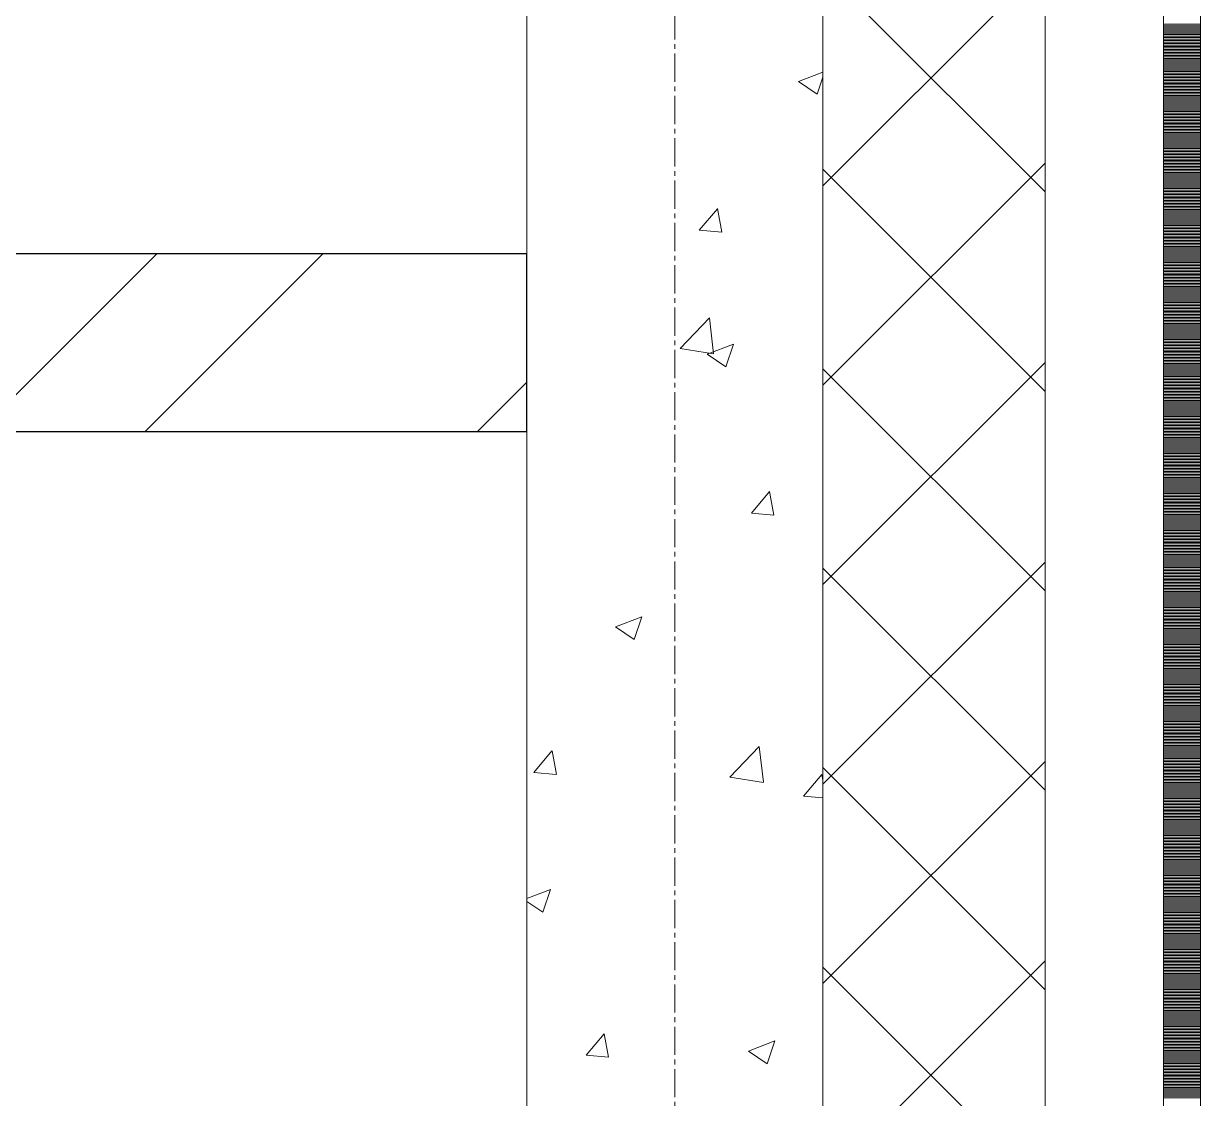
# Model space of a CAD drawing. Header units: millimetres. Extents: x -231292 to 573618, y -153144 to 564035.
# Drawn here: x 28543 to 29338, y -106796 to -106070 of the extents above; entities that cross this region are included whole.
import ezdxf

# ---------------------------------------------------------------- set-up
doc = ezdxf.new("R2010")
doc.units = ezdxf.units.MM
doc.linetypes.add('CENTER2', pattern=[28.575, 19.05, -3.175, 3.175, -3.175])
doc.layers.get('0').update_dxf_attribs({"color": 250})
for name, color, linetype, lineweight in [('АР_Стены кирпич', 250, 'Continuous', 20), ('АР_Стены ПЕНОблок', 250, 'Continuous', 20), ('АР_Тонкая', 250, 'Continuous', 5), ('АР_Утеплитель', 250, 'Continuous', 0), ('АР_Штриховка', 250, 'Continuous', 0), ('РД_Оси_100', 250, 'Continuous', 0)]:
    doc.layers.add(name, color=color, linetype=linetype, lineweight=lineweight)

# ---------------------------------------------------------------- blocks, each defined once
blk = doc.blocks.new('оси_рен')
at = {"layer": 'РД_Оси_100', "color": 251, "linetype": 'CENTER2', "true_color": 0x636466}
blk.add_line((1215752.916, 135558.25), (1215752.916, 223268.25), dxfattribs=at)

msp = doc.modelspace()

# ---------------------------------------------------------------- hatches: boundary and pattern name
at = {"layer": 'АР_Штриховка', "linetype": 'Continuous', "lineweight": 0, "true_color": 0x000000}
h = msp.add_hatch(dxfattribs=at)
h.set_pattern_fill('ANSI32', color=18, scale=25, style=0)
h.set_pattern_definition([(45, (8883.46, -162345.28), (-168.3798, 168.3798), []), (45, (8995.7, -162345.28), (-168.3798, 168.3798), [])])
h.paths.add_polyline_path([(24373.458, -106225.283), (24343.458, -106305.283), (24373.458, -106345.283), (26053.459, -106345.283), (26013.459, -106255.283), (25933.459, -106225.283)], flags=0)
h.paths.add_polyline_path([(26053.459, -106225.283), (26013.459, -106255.283), (26053.459, -106345.283), (28883.458, -106345.283), (28883.458, -106225.283)], flags=0)

# ---------------------------------------------------------------- linework, layer by layer
at = {"layer": 'АР_Стены кирпич', "color": 18, "linetype": 'Continuous', "lineweight": 25, "true_color": 0x000000}
for p, q in [((28883.458, -106225.283), (26053.459, -106225.283)), ((28883.458, -106345.283), (28883.458, -106225.283)), ((26053.459, -106345.283), (28883.458, -106345.283))]:
    msp.add_line(p, q, dxfattribs=at)
at = {"layer": 'АР_Стены ПЕНОблок', "color": 18, "linetype": 'Continuous', "lineweight": 20, "true_color": 0x000000}
for p, q in [((28883.458, -100645.283), (28883.458, -110845.283)), ((29083.458, -110845.283), (29083.458, -100645.283))]:
    msp.add_line(p, q, dxfattribs=at)
at = {"layer": 'АР_Тонкая', "color": 18, "linetype": 'Continuous', "lineweight": 5, "true_color": 0x000000}
for p, q in [((29233.458, -100645.283), (29233.458, -110845.283)), ((29313.458, -110845.283), (29313.458, -100645.283)), ((29313.458, -100645.283), (29313.458, -110845.283)), ((29338.458, -110845.283), (29338.458, -100645.283))]:
    msp.add_line(p, q, dxfattribs=at)
at = {"layer": 'АР_Утеплитель', "color": 18, "linetype": 'Continuous', "lineweight": 0, "true_color": 0x000000}
for p, q in [((29083.458, -100645.283), (29083.458, -110845.283)), ((29233.458, -110845.283), (29233.458, -100645.283))]:
    msp.add_line(p, q, dxfattribs=at)
at = {"layer": 'АР_Штриховка', "color": 18, "linetype": 'Continuous', "lineweight": 0, "true_color": 0x000000}
for p, q in [((29083.458, -106179.357), (29233.458, -106029.357)), ((29233.458, -106183.501), (29083.458, -106033.501)), ((29313.458, -106070.283), (29338.458, -106070.283)), ((29313.458, -106071.283), (29338.458, -106071.283)), ((29313.458, -106072.283), (29338.458, -106072.283)), ((29313.458, -106073.283), (29338.458, -106073.283)), ((29313.458, -106074.283), (29338.458, -106074.283)), ((29313.458, -106075.283), (29338.458, -106075.283)), ((29313.458, -106076.283), (29338.458, -106076.283)), ((29313.458, -106077.283), (29338.458, -106077.283)), ((29313.458, -106078.283), (29338.458, -106078.283)), ((29313.458, -106079.283), (29338.458, -106079.283)), ((29313.458, -106080.283), (29338.458, -106080.283)), ((29313.458, -106081.283), (29338.458, -106081.283)), ((29313.458, -106082.283), (29338.458, -106082.283)), ((29313.458, -106083.283), (29338.458, -106083.283)), ((29313.458, -106084.283), (29338.458, -106084.283)), ((29313.458, -106085.283), (29338.458, -106085.283)), ((29313.458, -106086.283), (29338.458, -106086.283)), ((29313.458, -106087.283), (29338.458, -106087.283)), ((29313.458, -106088.283), (29338.458, -106088.283)), ((29313.458, -106089.283), (29338.458, -106089.283)), ((29313.458, -106090.283), (29338.458, -106090.283)), ((29313.458, -106091.283), (29338.458, -106091.283)), ((29313.458, -106092.283), (29338.458, -106092.283)), ((29313.458, -106093.283), (29338.458, -106093.283)), ((29313.458, -106094.283), (29338.458, -106094.283)), ((29313.458, -106095.283), (29338.458, -106095.283)), ((29313.458, -106096.283), (29338.458, -106096.283)), ((29313.458, -106097.283), (29338.458, -106097.283)), ((29067.006, -106108.913), (29083.458, -106102.597)), ((29079.624, -106117.481), (29083.458, -106106.056)), ((29313.458, -106098.283), (29338.458, -106098.283)), ((29313.458, -106099.283), (29338.458, -106099.283)), ((29313.458, -106100.283), (29338.458, -106100.283)), ((29313.458, -106101.283), (29338.458, -106101.283)), ((29313.458, -106102.283), (29338.458, -106102.283)), ((29313.458, -106103.283), (29338.458, -106103.283)), ((29313.458, -106104.283), (29338.458, -106104.283)), ((29313.458, -106105.283), (29338.458, -106105.283)), ((29066.986, -106108.958), (29079.62, -106117.48)), ((29313.458, -106106.283), (29338.458, -106106.283)), ((29313.458, -106107.283), (29338.458, -106107.283)), ((29313.458, -106108.283), (29338.458, -106108.283)), ((29313.458, -106109.283), (29338.458, -106109.283)), ((29313.458, -106110.283), (29338.458, -106110.283)), ((29313.458, -106111.283), (29338.458, -106111.283)), ((29313.458, -106112.283), (29338.458, -106112.283)), ((29313.458, -106113.283), (29338.458, -106113.283)), ((29313.458, -106114.283), (29338.458, -106114.283)), ((29313.458, -106115.283), (29338.458, -106115.283)), ((29313.458, -106116.283), (29338.458, -106116.283)), ((29313.458, -106117.283), (29338.458, -106117.283)), ((29313.458, -106118.283), (29338.458, -106118.283)), ((29313.458, -106119.283), (29338.458, -106119.283)), ((29313.458, -106120.283), (29338.458, -106120.283)), ((29313.458, -106121.283), (29338.458, -106121.283)), ((29313.458, -106122.283), (29338.458, -106122.283)), ((29313.458, -106123.283), (29338.458, -106123.283)), ((29313.458, -106124.283), (29338.458, -106124.283)), ((29313.458, -106125.283), (29338.458, -106125.283)), ((29313.458, -106126.283), (29338.458, -106126.283)), ((29313.458, -106127.283), (29338.458, -106127.283)), ((29313.458, -106128.283), (29338.458, -106128.283)), ((29313.458, -106129.283), (29338.458, -106129.283)), ((29313.458, -106130.283), (29338.458, -106130.283)), ((29313.458, -106131.283), (29338.458, -106131.283)), ((29313.458, -106132.283), (29338.458, -106132.283)), ((29313.458, -106133.283), (29338.458, -106133.283)), ((29313.458, -106134.283), (29338.458, -106134.283)), ((29313.458, -106135.283), (29338.458, -106135.283)), ((29313.458, -106136.283), (29338.458, -106136.283)), ((29313.458, -106137.283), (29338.458, -106137.283)), ((29313.458, -106138.283), (29338.458, -106138.283)), ((29313.458, -106139.283), (29338.458, -106139.283)), ((29313.458, -106140.283), (29338.458, -106140.283)), ((29313.458, -106141.283), (29338.458, -106141.283)), ((29313.458, -106142.283), (29338.458, -106142.283)), ((29313.458, -106143.283), (29338.458, -106143.283)), ((29313.458, -106144.283), (29338.458, -106144.283)), ((29313.458, -106145.283), (29338.458, -106145.283)), ((29313.458, -106146.283), (29338.458, -106146.283)), ((29313.458, -106147.283), (29338.458, -106147.283)), ((29313.458, -106148.283), (29338.458, -106148.283)), ((29313.458, -106149.283), (29338.458, -106149.283)), ((29313.458, -106150.283), (29338.458, -106150.283)), ((29313.458, -106151.283), (29338.458, -106151.283)), ((29313.458, -106152.283), (29338.458, -106152.283)), ((29313.458, -106153.283), (29338.458, -106153.283)), ((29313.458, -106154.283), (29338.458, -106154.283)), ((29313.458, -106155.283), (29338.458, -106155.283)), ((29313.458, -106156.283), (29338.458, -106156.283)), ((29313.458, -106157.283), (29338.458, -106157.283)), ((29313.458, -106158.283), (29338.458, -106158.283)), ((29313.458, -106159.283), (29338.458, -106159.283)), ((29313.458, -106160.283), (29338.458, -106160.283)), ((29313.458, -106161.283), (29338.458, -106161.283)), ((29083.458, -106314.061), (29233.458, -106164.061)), ((29233.458, -106318.205), (29083.458, -106168.205)), ((29313.458, -106162.283), (29338.458, -106162.283)), ((29313.458, -106163.283), (29338.458, -106163.283)), ((29313.458, -106164.283), (29338.458, -106164.283)), ((29313.458, -106165.283), (29338.458, -106165.283)), ((29313.458, -106166.283), (29338.458, -106166.283)), ((29313.458, -106167.283), (29338.458, -106167.283)), ((29313.458, -106168.283), (29338.458, -106168.283)), ((29313.458, -106169.283), (29338.458, -106169.283)), ((29313.458, -106170.283), (29338.458, -106170.283)), ((29313.458, -106171.283), (29338.458, -106171.283)), ((29313.458, -106172.283), (29338.458, -106172.283)), ((29313.458, -106173.283), (29338.458, -106173.283)), ((29313.458, -106174.283), (29338.458, -106174.283)), ((29313.458, -106175.283), (29338.458, -106175.283)), ((29313.458, -106176.283), (29338.458, -106176.283)), ((29313.458, -106177.283), (29338.458, -106177.283)), ((29313.458, -106178.283), (29338.458, -106178.283)), ((29313.458, -106179.283), (29338.458, -106179.283)), ((29313.458, -106180.283), (29338.458, -106180.283)), ((29313.458, -106181.283), (29338.458, -106181.283)), ((29313.458, -106182.283), (29338.458, -106182.283)), ((29313.458, -106183.283), (29338.458, -106183.283)), ((29313.458, -106184.283), (29338.458, -106184.283)), ((29313.458, -106185.283), (29338.458, -106185.283)), ((29313.458, -106186.283), (29338.458, -106186.283)), ((29313.458, -106187.283), (29338.458, -106187.283)), ((29313.458, -106188.283), (29338.458, -106188.283)), ((29313.458, -106189.283), (29338.458, -106189.283)), ((29313.458, -106190.283), (29338.458, -106190.283)), ((29313.458, -106191.283), (29338.458, -106191.283)), ((29313.458, -106192.283), (29338.458, -106192.283)), ((29313.458, -106193.283), (29338.458, -106193.283)), ((28999.878, -106209.419), (29012.123, -106194.826)), ((29015.137, -106210.734), (29012.2, -106194.813)), ((29313.458, -106194.283), (29338.458, -106194.283)), ((29313.458, -106195.283), (29338.458, -106195.283)), ((29313.458, -106196.283), (29338.458, -106196.283)), ((29313.458, -106197.283), (29338.458, -106197.283)), ((29313.458, -106198.283), (29338.458, -106198.283)), ((29313.458, -106199.283), (29338.458, -106199.283)), ((29313.458, -106200.283), (29338.458, -106200.283)), ((29313.458, -106201.283), (29338.458, -106201.283)), ((28999.878, -106209.42), (29015.06, -106210.749)), ((29313.458, -106202.283), (29338.458, -106202.283)), ((29313.458, -106203.283), (29338.458, -106203.283)), ((29313.458, -106204.283), (29338.458, -106204.283)), ((29313.458, -106205.283), (29338.458, -106205.283)), ((29313.458, -106206.283), (29338.458, -106206.283)), ((29313.458, -106207.283), (29338.458, -106207.283)), ((29313.458, -106208.283), (29338.458, -106208.283)), ((29313.458, -106209.283), (29338.458, -106209.283)), ((29313.458, -106210.283), (29338.458, -106210.283)), ((29313.458, -106211.283), (29338.458, -106211.283)), ((29313.458, -106212.283), (29338.458, -106212.283)), ((29313.458, -106213.283), (29338.458, -106213.283)), ((29313.458, -106214.283), (29338.458, -106214.283)), ((29313.458, -106215.283), (29338.458, -106215.283)), ((29313.458, -106216.283), (29338.458, -106216.283)), ((29313.458, -106217.283), (29338.458, -106217.283)), ((29313.458, -106218.283), (29338.458, -106218.283)), ((29313.458, -106219.283), (29338.458, -106219.283)), ((29313.458, -106220.283), (29338.458, -106220.283)), ((29313.458, -106221.283), (29338.458, -106221.283)), ((29313.458, -106222.283), (29338.458, -106222.283)), ((29313.458, -106223.283), (29338.458, -106223.283)), ((29313.458, -106224.283), (29338.458, -106224.283)), ((29313.458, -106225.283), (29338.458, -106225.283)), ((29313.458, -106226.283), (29338.458, -106226.283)), ((29313.458, -106227.283), (29338.458, -106227.283)), ((29313.458, -106228.283), (29338.458, -106228.283)), ((29313.458, -106229.283), (29338.458, -106229.283)), ((29313.458, -106230.283), (29338.458, -106230.283)), ((29313.458, -106231.283), (29338.458, -106231.283)), ((29313.458, -106232.283), (29338.458, -106232.283)), ((29313.458, -106233.283), (29338.458, -106233.283)), ((29313.458, -106234.283), (29338.458, -106234.283)), ((29313.458, -106235.283), (29338.458, -106235.283)), ((29313.458, -106236.283), (29338.458, -106236.283)), ((29313.458, -106237.283), (29338.458, -106237.283)), ((29313.458, -106238.283), (29338.458, -106238.283)), ((29313.458, -106239.283), (29338.458, -106239.283)), ((29313.458, -106240.283), (29338.458, -106240.283)), ((29313.458, -106241.283), (29338.458, -106241.283)), ((29313.458, -106242.283), (29338.458, -106242.283)), ((29313.458, -106243.283), (29338.458, -106243.283)), ((29313.458, -106244.283), (29338.458, -106244.283)), ((29313.458, -106245.283), (29338.458, -106245.283)), ((29313.458, -106246.283), (29338.458, -106246.283)), ((29313.458, -106247.283), (29338.458, -106247.283)), ((29313.458, -106248.283), (29338.458, -106248.283)), ((29313.458, -106249.283), (29338.458, -106249.283)), ((29313.458, -106250.283), (29338.458, -106250.283)), ((29313.458, -106251.283), (29338.458, -106251.283)), ((29313.458, -106252.283), (29338.458, -106252.283)), ((29313.458, -106253.283), (29338.458, -106253.283)), ((29313.458, -106254.283), (29338.458, -106254.283)), ((29313.458, -106255.283), (29338.458, -106255.283)), ((29313.458, -106256.283), (29338.458, -106256.283)), ((29313.458, -106257.283), (29338.458, -106257.283)), ((29313.458, -106258.283), (29338.458, -106258.283)), ((29313.458, -106259.283), (29338.458, -106259.283)), ((29313.458, -106260.283), (29338.458, -106260.283)), ((29313.458, -106261.283), (29338.458, -106261.283)), ((29313.458, -106262.283), (29338.458, -106262.283)), ((29313.458, -106263.283), (29338.458, -106263.283)), ((29313.458, -106264.283), (29338.458, -106264.283)), ((28986.981, -106289.278), (29006.765, -106268.659)), ((29009.593, -106292.778), (29006.787, -106268.656)), ((29313.458, -106265.283), (29338.458, -106265.283)), ((29313.458, -106266.283), (29338.458, -106266.283)), ((29313.458, -106267.283), (29338.458, -106267.283)), ((29313.458, -106268.283), (29338.458, -106268.283)), ((29313.458, -106269.283), (29338.458, -106269.283)), ((29313.458, -106270.283), (29338.458, -106270.283)), ((29313.458, -106271.283), (29338.458, -106271.283)), ((29313.458, -106272.283), (29338.458, -106272.283)), ((29313.458, -106273.283), (29338.458, -106273.283)), ((29313.458, -106274.283), (29338.458, -106274.283)), ((29313.458, -106275.283), (29338.458, -106275.283)), ((29313.458, -106276.283), (29338.458, -106276.283)), ((29313.458, -106277.283), (29338.458, -106277.283)), ((29313.458, -106278.283), (29338.458, -106278.283)), ((29313.458, -106279.283), (29338.458, -106279.283)), ((29313.458, -106280.283), (29338.458, -106280.283)), ((29005.204, -106293.101), (29022.988, -106286.274)), ((29017.822, -106301.669), (29022.973, -106286.32)), ((29313.458, -106281.283), (29338.458, -106281.283)), ((29313.458, -106282.283), (29338.458, -106282.283)), ((29313.458, -106283.283), (29338.458, -106283.283)), ((29313.458, -106284.283), (29338.458, -106284.283)), ((29313.458, -106285.283), (29338.458, -106285.283)), ((29313.458, -106286.283), (29338.458, -106286.283)), ((29313.458, -106287.283), (29338.458, -106287.283)), ((29313.458, -106288.283), (29338.458, -106288.283)), ((28986.997, -106289.311), (29009.587, -106292.815)), ((29005.183, -106293.146), (29017.818, -106301.668)), ((29313.458, -106289.283), (29338.458, -106289.283)), ((29313.458, -106290.283), (29338.458, -106290.283)), ((29313.458, -106291.283), (29338.458, -106291.283)), ((29313.458, -106292.283), (29338.458, -106292.283)), ((29313.458, -106293.283), (29338.458, -106293.283)), ((29313.458, -106294.283), (29338.458, -106294.283)), ((29313.458, -106295.283), (29338.458, -106295.283)), ((29313.458, -106296.283), (29338.458, -106296.283)), ((29083.458, -106448.765), (29233.458, -106298.765)), ((29233.458, -106452.908), (29083.458, -106302.908)), ((29313.458, -106297.283), (29338.458, -106297.283)), ((29313.458, -106298.283), (29338.458, -106298.283)), ((29313.458, -106299.283), (29338.458, -106299.283)), ((29313.458, -106300.283), (29338.458, -106300.283)), ((29313.458, -106301.283), (29338.458, -106301.283)), ((29313.458, -106302.283), (29338.458, -106302.283)), ((29313.458, -106303.283), (29338.458, -106303.283)), ((29313.458, -106304.283), (29338.458, -106304.283)), ((29313.458, -106305.283), (29338.458, -106305.283)), ((29313.458, -106306.283), (29338.458, -106306.283)), ((29313.458, -106307.283), (29338.458, -106307.283)), ((29313.458, -106308.283), (29338.458, -106308.283)), ((29313.458, -106309.283), (29338.458, -106309.283)), ((29313.458, -106310.283), (29338.458, -106310.283)), ((29313.458, -106311.283), (29338.458, -106311.283)), ((29313.458, -106312.283), (29338.458, -106312.283)), ((29313.458, -106313.283), (29338.458, -106313.283)), ((29313.458, -106314.283), (29338.458, -106314.283)), ((29313.458, -106315.283), (29338.458, -106315.283)), ((29313.458, -106316.283), (29338.458, -106316.283)), ((29313.458, -106317.283), (29338.458, -106317.283)), ((29313.458, -106318.283), (29338.458, -106318.283)), ((29313.458, -106319.283), (29338.458, -106319.283)), ((29313.458, -106320.283), (29338.458, -106320.283)), ((29313.458, -106321.283), (29338.458, -106321.283)), ((29313.458, -106322.283), (29338.458, -106322.283)), ((29313.458, -106323.283), (29338.458, -106323.283)), ((29313.458, -106324.283), (29338.458, -106324.283)), ((29313.458, -106325.283), (29338.458, -106325.283)), ((29313.458, -106326.283), (29338.458, -106326.283)), ((29313.458, -106327.283), (29338.458, -106327.283)), ((29313.458, -106328.283), (29338.458, -106328.283)), ((29313.458, -106329.283), (29338.458, -106329.283)), ((29313.458, -106330.283), (29338.458, -106330.283)), ((29313.458, -106331.283), (29338.458, -106331.283)), ((29313.458, -106332.283), (29338.458, -106332.283)), ((29313.458, -106333.283), (29338.458, -106333.283)), ((29313.458, -106334.283), (29338.458, -106334.283)), ((29313.458, -106335.283), (29338.458, -106335.283)), ((29313.458, -106336.283), (29338.458, -106336.283)), ((29313.458, -106337.283), (29338.458, -106337.283)), ((29313.458, -106338.283), (29338.458, -106338.283)), ((29313.458, -106339.283), (29338.458, -106339.283)), ((29313.458, -106340.283), (29338.458, -106340.283)), ((29313.458, -106341.283), (29338.458, -106341.283)), ((29313.458, -106342.283), (29338.458, -106342.283)), ((29313.458, -106343.283), (29338.458, -106343.283)), ((29313.458, -106344.283), (29338.458, -106344.283)), ((29313.458, -106345.283), (29338.458, -106345.283)), ((29313.458, -106346.283), (29338.458, -106346.283)), ((29313.458, -106347.283), (29338.458, -106347.283)), ((29313.458, -106348.283), (29338.458, -106348.283)), ((29313.458, -106349.283), (29338.458, -106349.283)), ((29313.458, -106350.283), (29338.458, -106350.283)), ((29313.458, -106351.283), (29338.458, -106351.283)), ((29313.458, -106352.283), (29338.458, -106352.283)), ((29313.458, -106353.283), (29338.458, -106353.283)), ((29313.458, -106354.283), (29338.458, -106354.283)), ((29313.458, -106355.283), (29338.458, -106355.283)), ((29313.458, -106356.283), (29338.458, -106356.283)), ((29313.458, -106357.283), (29338.458, -106357.283)), ((29313.458, -106358.283), (29338.458, -106358.283)), ((29313.458, -106359.283), (29338.458, -106359.283)), ((29313.458, -106360.283), (29338.458, -106360.283)), ((29313.458, -106361.283), (29338.458, -106361.283)), ((29313.458, -106362.283), (29338.458, -106362.283)), ((29313.458, -106363.283), (29338.458, -106363.283)), ((29313.458, -106364.283), (29338.458, -106364.283)), ((29313.458, -106365.283), (29338.458, -106365.283)), ((29313.458, -106366.283), (29338.458, -106366.283)), ((29313.458, -106367.283), (29338.458, -106367.283)), ((29313.458, -106368.283), (29338.458, -106368.283)), ((29313.458, -106369.283), (29338.458, -106369.283)), ((29313.458, -106370.283), (29338.458, -106370.283)), ((29313.458, -106371.283), (29338.458, -106371.283)), ((29313.458, -106372.283), (29338.458, -106372.283)), ((29313.458, -106373.283), (29338.458, -106373.283)), ((29313.458, -106374.283), (29338.458, -106374.283)), ((29313.458, -106375.283), (29338.458, -106375.283)), ((29313.458, -106376.283), (29338.458, -106376.283)), ((29313.458, -106377.283), (29338.458, -106377.283)), ((29313.458, -106378.283), (29338.458, -106378.283)), ((29313.458, -106379.283), (29338.458, -106379.283)), ((29313.458, -106380.283), (29338.458, -106380.283)), ((29313.458, -106381.283), (29338.458, -106381.283)), ((29313.458, -106382.283), (29338.458, -106382.283)), ((29313.458, -106383.283), (29338.458, -106383.283)), ((29313.458, -106384.283), (29338.458, -106384.283)), ((29035.121, -106400.476), (29047.366, -106385.883)), ((29050.379, -106401.791), (29047.443, -106385.87)), ((29313.458, -106385.283), (29338.458, -106385.283)), ((29313.458, -106386.283), (29338.458, -106386.283)), ((29313.458, -106387.283), (29338.458, -106387.283)), ((29313.458, -106388.283), (29338.458, -106388.283)), ((29313.458, -106389.283), (29338.458, -106389.283)), ((29313.458, -106390.283), (29338.458, -106390.283)), ((29313.458, -106391.283), (29338.458, -106391.283)), ((29313.458, -106392.283), (29338.458, -106392.283)), ((29313.458, -106393.283), (29338.458, -106393.283)), ((29313.458, -106394.283), (29338.458, -106394.283)), ((29313.458, -106395.283), (29338.458, -106395.283)), ((29313.458, -106396.283), (29338.458, -106396.283)), ((29313.458, -106397.283), (29338.458, -106397.283)), ((29313.458, -106398.283), (29338.458, -106398.283)), ((29313.458, -106399.283), (29338.458, -106399.283)), ((29035.121, -106400.477), (29050.303, -106401.805)), ((29313.458, -106400.283), (29338.458, -106400.283)), ((29313.458, -106401.283), (29338.458, -106401.283)), ((29313.458, -106402.283), (29338.458, -106402.283)), ((29313.458, -106403.283), (29338.458, -106403.283)), ((29313.458, -106404.283), (29338.458, -106404.283)), ((29313.458, -106405.283), (29338.458, -106405.283)), ((29313.458, -106406.283), (29338.458, -106406.283)), ((29313.458, -106407.283), (29338.458, -106407.283)), ((29313.458, -106408.283), (29338.458, -106408.283)), ((29313.458, -106409.283), (29338.458, -106409.283)), ((29313.458, -106410.283), (29338.458, -106410.283)), ((29313.458, -106411.283), (29338.458, -106411.283)), ((29313.458, -106412.283), (29338.458, -106412.283)), ((29313.458, -106413.283), (29338.458, -106413.283)), ((29313.458, -106414.283), (29338.458, -106414.283)), ((29313.458, -106415.283), (29338.458, -106415.283)), ((29313.458, -106416.283), (29338.458, -106416.283)), ((29313.458, -106417.283), (29338.458, -106417.283)), ((29313.458, -106418.283), (29338.458, -106418.283)), ((29313.458, -106419.283), (29338.458, -106419.283)), ((29313.458, -106420.283), (29338.458, -106420.283)), ((29313.458, -106421.283), (29338.458, -106421.283)), ((29313.458, -106422.283), (29338.458, -106422.283)), ((29313.458, -106423.283), (29338.458, -106423.283)), ((29313.458, -106424.283), (29338.458, -106424.283)), ((29313.458, -106425.283), (29338.458, -106425.283)), ((29313.458, -106426.283), (29338.458, -106426.283)), ((29313.458, -106427.283), (29338.458, -106427.283)), ((29313.458, -106428.283), (29338.458, -106428.283)), ((29313.458, -106429.283), (29338.458, -106429.283)), ((29313.458, -106430.283), (29338.458, -106430.283)), ((29313.458, -106431.283), (29338.458, -106431.283)), ((29083.458, -106583.469), (29233.458, -106433.469)), ((29233.458, -106587.612), (29083.458, -106437.612)), ((29313.458, -106432.283), (29338.458, -106432.283)), ((29313.458, -106433.283), (29338.458, -106433.283)), ((29313.458, -106434.283), (29338.458, -106434.283)), ((29313.458, -106435.283), (29338.458, -106435.283)), ((29313.458, -106436.283), (29338.458, -106436.283)), ((29313.458, -106437.283), (29338.458, -106437.283)), ((29313.458, -106438.283), (29338.458, -106438.283)), ((29313.458, -106439.283), (29338.458, -106439.283)), ((29313.458, -106440.283), (29338.458, -106440.283)), ((29313.458, -106441.283), (29338.458, -106441.283)), ((29313.458, -106442.283), (29338.458, -106442.283)), ((29313.458, -106443.283), (29338.458, -106443.283)), ((29313.458, -106444.283), (29338.458, -106444.283)), ((29313.458, -106445.283), (29338.458, -106445.283)), ((29313.458, -106446.283), (29338.458, -106446.283)), ((29313.458, -106447.283), (29338.458, -106447.283)), ((29313.458, -106448.283), (29338.458, -106448.283)), ((29313.458, -106449.283), (29338.458, -106449.283)), ((29313.458, -106450.283), (29338.458, -106450.283)), ((29313.458, -106451.283), (29338.458, -106451.283)), ((29313.458, -106452.283), (29338.458, -106452.283)), ((29313.458, -106453.283), (29338.458, -106453.283)), ((29313.458, -106454.283), (29338.458, -106454.283)), ((29313.458, -106455.283), (29338.458, -106455.283)), ((29313.458, -106456.283), (29338.458, -106456.283)), ((29313.458, -106457.283), (29338.458, -106457.283)), ((29313.458, -106458.283), (29338.458, -106458.283)), ((29313.458, -106459.283), (29338.458, -106459.283)), ((29313.458, -106460.283), (29338.458, -106460.283)), ((29313.458, -106461.283), (29338.458, -106461.283)), ((29313.458, -106462.283), (29338.458, -106462.283)), ((29313.458, -106463.283), (29338.458, -106463.283)), ((28943.402, -106477.289), (28961.186, -106470.462)), ((28956.02, -106485.857), (28961.171, -106470.508)), ((29313.458, -106464.283), (29338.458, -106464.283)), ((29313.458, -106465.283), (29338.458, -106465.283)), ((29313.458, -106466.283), (29338.458, -106466.283)), ((29313.458, -106467.283), (29338.458, -106467.283)), ((29313.458, -106468.283), (29338.458, -106468.283)), ((29313.458, -106469.283), (29338.458, -106469.283)), ((29313.458, -106470.283), (29338.458, -106470.283)), ((29313.458, -106471.283), (29338.458, -106471.283)), ((28943.381, -106477.334), (28956.016, -106485.856)), ((29313.458, -106472.283), (29338.458, -106472.283)), ((29313.458, -106473.283), (29338.458, -106473.283)), ((29313.458, -106474.283), (29338.458, -106474.283)), ((29313.458, -106475.283), (29338.458, -106475.283)), ((29313.458, -106476.283), (29338.458, -106476.283)), ((29313.458, -106477.283), (29338.458, -106477.283)), ((29313.458, -106478.283), (29338.458, -106478.283)), ((29313.458, -106479.283), (29338.458, -106479.283)), ((29313.458, -106480.283), (29338.458, -106480.283)), ((29313.458, -106481.283), (29338.458, -106481.283)), ((29313.458, -106482.283), (29338.458, -106482.283)), ((29313.458, -106483.283), (29338.458, -106483.283)), ((29313.458, -106484.283), (29338.458, -106484.283)), ((29313.458, -106485.283), (29338.458, -106485.283)), ((29313.458, -106486.283), (29338.458, -106486.283)), ((29313.458, -106487.283), (29338.458, -106487.283)), ((29313.458, -106488.283), (29338.458, -106488.283)), ((29313.458, -106489.283), (29338.458, -106489.283)), ((29313.458, -106490.283), (29338.458, -106490.283)), ((29313.458, -106491.283), (29338.458, -106491.283)), ((29313.458, -106492.283), (29338.458, -106492.283)), ((29313.458, -106493.283), (29338.458, -106493.283)), ((29313.458, -106494.283), (29338.458, -106494.283)), ((29313.458, -106495.283), (29338.458, -106495.283)), ((29313.458, -106496.283), (29338.458, -106496.283)), ((29313.458, -106497.283), (29338.458, -106497.283)), ((29313.458, -106498.283), (29338.458, -106498.283)), ((29313.458, -106499.283), (29338.458, -106499.283)), ((29313.458, -106500.283), (29338.458, -106500.283)), ((29313.458, -106501.283), (29338.458, -106501.283)), ((29313.458, -106502.283), (29338.458, -106502.283)), ((29313.458, -106503.283), (29338.458, -106503.283)), ((29313.458, -106504.283), (29338.458, -106504.283)), ((29313.458, -106505.283), (29338.458, -106505.283)), ((29313.458, -106506.283), (29338.458, -106506.283)), ((29313.458, -106507.283), (29338.458, -106507.283)), ((29313.458, -106508.283), (29338.458, -106508.283)), ((29313.458, -106509.283), (29338.458, -106509.283)), ((29313.458, -106510.283), (29338.458, -106510.283)), ((29313.458, -106511.283), (29338.458, -106511.283)), ((29313.458, -106512.283), (29338.458, -106512.283)), ((29313.458, -106513.283), (29338.458, -106513.283)), ((29313.458, -106514.283), (29338.458, -106514.283)), ((29313.458, -106515.283), (29338.458, -106515.283)), ((29313.458, -106516.283), (29338.458, -106516.283)), ((29313.458, -106517.283), (29338.458, -106517.283)), ((29313.458, -106518.283), (29338.458, -106518.283)), ((29313.458, -106519.283), (29338.458, -106519.283)), ((29313.458, -106520.283), (29338.458, -106520.283)), ((29313.458, -106521.283), (29338.458, -106521.283)), ((29313.458, -106522.283), (29338.458, -106522.283)), ((29313.458, -106523.283), (29338.458, -106523.283)), ((29313.458, -106524.283), (29338.458, -106524.283)), ((29313.458, -106525.283), (29338.458, -106525.283)), ((29313.458, -106526.283), (29338.458, -106526.283)), ((29313.458, -106527.283), (29338.458, -106527.283)), ((29313.458, -106528.283), (29338.458, -106528.283)), ((29313.458, -106529.283), (29338.458, -106529.283)), ((29313.458, -106530.283), (29338.458, -106530.283)), ((29313.458, -106531.283), (29338.458, -106531.283)), ((29313.458, -106532.283), (29338.458, -106532.283)), ((29313.458, -106533.283), (29338.458, -106533.283)), ((29313.458, -106534.283), (29338.458, -106534.283)), ((29313.458, -106535.283), (29338.458, -106535.283)), ((29313.458, -106536.283), (29338.458, -106536.283)), ((29313.458, -106537.283), (29338.458, -106537.283)), ((29313.458, -106538.283), (29338.458, -106538.283)), ((29313.458, -106539.283), (29338.458, -106539.283)), ((29313.458, -106540.283), (29338.458, -106540.283)), ((29313.458, -106541.283), (29338.458, -106541.283)), ((29313.458, -106542.283), (29338.458, -106542.283)), ((29313.458, -106543.283), (29338.458, -106543.283)), ((29313.458, -106544.283), (29338.458, -106544.283)), ((29313.458, -106545.283), (29338.458, -106545.283)), ((29313.458, -106546.283), (29338.458, -106546.283)), ((29313.458, -106547.283), (29338.458, -106547.283)), ((29313.458, -106548.283), (29338.458, -106548.283)), ((29313.458, -106549.283), (29338.458, -106549.283)), ((29313.458, -106550.283), (29338.458, -106550.283)), ((29313.458, -106551.283), (29338.458, -106551.283)), ((29020.656, -106578.746), (29040.44, -106558.127)), ((29043.268, -106582.247), (29040.461, -106558.125)), ((29313.458, -106552.283), (29338.458, -106552.283)), ((29313.458, -106553.283), (29338.458, -106553.283)), ((29313.458, -106554.283), (29338.458, -106554.283)), ((29313.458, -106555.283), (29338.458, -106555.283)), ((29313.458, -106556.283), (29338.458, -106556.283)), ((29313.458, -106557.283), (29338.458, -106557.283)), ((29313.458, -106558.283), (29338.458, -106558.283)), ((28888.18, -106575.594), (28900.425, -106561.001)), ((28903.438, -106576.909), (28900.501, -106560.988)), ((29313.458, -106559.283), (29338.458, -106559.283)), ((29313.458, -106560.283), (29338.458, -106560.283)), ((29313.458, -106561.283), (29338.458, -106561.283)), ((29313.458, -106562.283), (29338.458, -106562.283)), ((29313.458, -106563.283), (29338.458, -106563.283)), ((29313.458, -106564.283), (29338.458, -106564.283)), ((29313.458, -106565.283), (29338.458, -106565.283)), ((29313.458, -106566.283), (29338.458, -106566.283)), ((29083.458, -106718.172), (29233.458, -106568.172)), ((29233.458, -106722.316), (29083.458, -106572.316)), ((29313.458, -106567.283), (29338.458, -106567.283)), ((29313.458, -106568.283), (29338.458, -106568.283)), ((29313.458, -106569.283), (29338.458, -106569.283)), ((29313.458, -106570.283), (29338.458, -106570.283)), ((29313.458, -106571.283), (29338.458, -106571.283)), ((29313.458, -106572.283), (29338.458, -106572.283)), ((29313.458, -106573.283), (29338.458, -106573.283)), ((29313.458, -106574.283), (29338.458, -106574.283)), ((28888.18, -106575.595), (28903.362, -106576.923)), ((29020.672, -106578.78), (29043.262, -106582.283)), ((29070.365, -106591.533), (29082.61, -106576.94)), ((29083.458, -106581.115), (29082.685, -106576.927)), ((29313.458, -106575.283), (29338.458, -106575.283)), ((29313.458, -106576.283), (29338.458, -106576.283)), ((29313.458, -106577.283), (29338.458, -106577.283)), ((29313.458, -106578.283), (29338.458, -106578.283)), ((29313.458, -106579.283), (29338.458, -106579.283)), ((29313.458, -106580.283), (29338.458, -106580.283)), ((29313.458, -106581.283), (29338.458, -106581.283)), ((29313.458, -106582.283), (29338.458, -106582.283)), ((29313.458, -106583.283), (29338.458, -106583.283)), ((29313.458, -106584.283), (29338.458, -106584.283)), ((29313.458, -106585.283), (29338.458, -106585.283)), ((29313.458, -106586.283), (29338.458, -106586.283)), ((29313.458, -106587.283), (29338.458, -106587.283)), ((29313.458, -106588.283), (29338.458, -106588.283)), ((29313.458, -106589.283), (29338.458, -106589.283)), ((29313.458, -106590.283), (29338.458, -106590.283)), ((29070.365, -106591.534), (29083.458, -106592.68)), ((29313.458, -106591.283), (29338.458, -106591.283)), ((29313.458, -106592.283), (29338.458, -106592.283)), ((29313.458, -106593.283), (29338.458, -106593.283)), ((29313.458, -106594.283), (29338.458, -106594.283)), ((29313.458, -106595.283), (29338.458, -106595.283)), ((29313.458, -106596.283), (29338.458, -106596.283)), ((29313.458, -106597.283), (29338.458, -106597.283)), ((29313.458, -106598.283), (29338.458, -106598.283)), ((29313.458, -106599.283), (29338.458, -106599.283)), ((29313.458, -106600.283), (29338.458, -106600.283)), ((29313.458, -106601.283), (29338.458, -106601.283)), ((29313.458, -106602.283), (29338.458, -106602.283)), ((29313.458, -106603.283), (29338.458, -106603.283)), ((29313.458, -106604.283), (29338.458, -106604.283)), ((29313.458, -106605.283), (29338.458, -106605.283)), ((29313.458, -106606.283), (29338.458, -106606.283)), ((29313.458, -106607.283), (29338.458, -106607.283)), ((29313.458, -106608.283), (29338.458, -106608.283)), ((29313.458, -106609.283), (29338.458, -106609.283)), ((29313.458, -106610.283), (29338.458, -106610.283)), ((29313.458, -106611.283), (29338.458, -106611.283)), ((29313.458, -106612.283), (29338.458, -106612.283)), ((29313.458, -106613.283), (29338.458, -106613.283)), ((29313.458, -106614.283), (29338.458, -106614.283)), ((29313.458, -106615.283), (29338.458, -106615.283)), ((29313.458, -106616.283), (29338.458, -106616.283)), ((29313.458, -106617.283), (29338.458, -106617.283)), ((29313.458, -106618.283), (29338.458, -106618.283)), ((29313.458, -106619.283), (29338.458, -106619.283)), ((29313.458, -106620.283), (29338.458, -106620.283)), ((29313.458, -106621.283), (29338.458, -106621.283)), ((29313.458, -106622.283), (29338.458, -106622.283)), ((29313.458, -106623.283), (29338.458, -106623.283)), ((29313.458, -106624.283), (29338.458, -106624.283)), ((29313.458, -106625.283), (29338.458, -106625.283)), ((29313.458, -106626.283), (29338.458, -106626.283)), ((29313.458, -106627.283), (29338.458, -106627.283)), ((29313.458, -106628.283), (29338.458, -106628.283)), ((29313.458, -106629.283), (29338.458, -106629.283)), ((29313.458, -106630.283), (29338.458, -106630.283)), ((29313.458, -106631.283), (29338.458, -106631.283)), ((29313.458, -106632.283), (29338.458, -106632.283)), ((29313.458, -106633.283), (29338.458, -106633.283)), ((29313.458, -106634.283), (29338.458, -106634.283)), ((29313.458, -106635.283), (29338.458, -106635.283)), ((29313.458, -106636.283), (29338.458, -106636.283)), ((29313.458, -106637.283), (29338.458, -106637.283)), ((29313.458, -106638.283), (29338.458, -106638.283)), ((29313.458, -106639.283), (29338.458, -106639.283)), ((29313.458, -106640.283), (29338.458, -106640.283)), ((29313.458, -106641.283), (29338.458, -106641.283)), ((29313.458, -106642.283), (29338.458, -106642.283)), ((29313.458, -106643.283), (29338.458, -106643.283)), ((29313.458, -106644.283), (29338.458, -106644.283)), ((29313.458, -106645.283), (29338.458, -106645.283)), ((29313.458, -106646.283), (29338.458, -106646.283)), ((28883.458, -106660.764), (28899.384, -106654.65)), ((29313.458, -106647.283), (29338.458, -106647.283)), ((29313.458, -106648.283), (29338.458, -106648.283)), ((29313.458, -106649.283), (29338.458, -106649.283)), ((29313.458, -106650.283), (29338.458, -106650.283)), ((29313.458, -106651.283), (29338.458, -106651.283)), ((29313.458, -106652.283), (29338.458, -106652.283)), ((29313.458, -106653.283), (29338.458, -106653.283)), ((29313.458, -106654.283), (29338.458, -106654.283)), ((28894.218, -106670.045), (28899.368, -106654.696)), ((29313.458, -106655.283), (29338.458, -106655.283)), ((29313.458, -106656.283), (29338.458, -106656.283)), ((29313.458, -106657.283), (29338.458, -106657.283)), ((29313.458, -106658.283), (29338.458, -106658.283)), ((29313.458, -106659.283), (29338.458, -106659.283)), ((29313.458, -106660.283), (29338.458, -106660.283)), ((29313.458, -106661.283), (29338.458, -106661.283)), ((29313.458, -106662.283), (29338.458, -106662.283)), ((28883.458, -106662.789), (28894.214, -106670.044)), ((29313.458, -106663.283), (29338.458, -106663.283)), ((29313.458, -106664.283), (29338.458, -106664.283)), ((29313.458, -106665.283), (29338.458, -106665.283)), ((29313.458, -106666.283), (29338.458, -106666.283)), ((29313.458, -106667.283), (29338.458, -106667.283)), ((29313.458, -106668.283), (29338.458, -106668.283)), ((29313.458, -106669.283), (29338.458, -106669.283)), ((29313.458, -106670.283), (29338.458, -106670.283)), ((29313.458, -106671.283), (29338.458, -106671.283)), ((29313.458, -106672.283), (29338.458, -106672.283)), ((29313.458, -106673.283), (29338.458, -106673.283)), ((29313.458, -106674.283), (29338.458, -106674.283)), ((29313.458, -106675.283), (29338.458, -106675.283)), ((29313.458, -106676.283), (29338.458, -106676.283)), ((29313.458, -106677.283), (29338.458, -106677.283)), ((29313.458, -106678.283), (29338.458, -106678.283)), ((29313.458, -106679.283), (29338.458, -106679.283)), ((29313.458, -106680.283), (29338.458, -106680.283)), ((29313.458, -106681.283), (29338.458, -106681.283)), ((29313.458, -106682.283), (29338.458, -106682.283)), ((29313.458, -106683.283), (29338.458, -106683.283)), ((29313.458, -106684.283), (29338.458, -106684.283)), ((29313.458, -106685.283), (29338.458, -106685.283)), ((29313.458, -106686.283), (29338.458, -106686.283)), ((29313.458, -106687.283), (29338.458, -106687.283)), ((29313.458, -106688.283), (29338.458, -106688.283)), ((29313.458, -106689.283), (29338.458, -106689.283)), ((29313.458, -106690.283), (29338.458, -106690.283)), ((29313.458, -106691.283), (29338.458, -106691.283)), ((29313.458, -106692.283), (29338.458, -106692.283)), ((29313.458, -106693.283), (29338.458, -106693.283)), ((29313.458, -106694.283), (29338.458, -106694.283)), ((29313.458, -106695.283), (29338.458, -106695.283)), ((29313.458, -106696.283), (29338.458, -106696.283)), ((29313.458, -106697.283), (29338.458, -106697.283)), ((29313.458, -106698.283), (29338.458, -106698.283)), ((29313.458, -106699.283), (29338.458, -106699.283)), ((29313.458, -106700.283), (29338.458, -106700.283)), ((29313.458, -106701.283), (29338.458, -106701.283)), ((29313.458, -106702.283), (29338.458, -106702.283)), ((29083.458, -106852.876), (29233.458, -106702.876)), ((29233.458, -106857.02), (29083.458, -106707.02)), ((29313.458, -106703.283), (29338.458, -106703.283)), ((29313.458, -106704.283), (29338.458, -106704.283)), ((29313.458, -106705.283), (29338.458, -106705.283)), ((29313.458, -106706.283), (29338.458, -106706.283)), ((29313.458, -106707.283), (29338.458, -106707.283)), ((29313.458, -106708.283), (29338.458, -106708.283)), ((29313.458, -106709.283), (29338.458, -106709.283)), ((29313.458, -106710.283), (29338.458, -106710.283)), ((29313.458, -106711.283), (29338.458, -106711.283)), ((29313.458, -106712.283), (29338.458, -106712.283)), ((29313.458, -106713.283), (29338.458, -106713.283)), ((29313.458, -106714.283), (29338.458, -106714.283)), ((29313.458, -106715.283), (29338.458, -106715.283)), ((29313.458, -106716.283), (29338.458, -106716.283)), ((29313.458, -106717.283), (29338.458, -106717.283)), ((29313.458, -106718.283), (29338.458, -106718.283)), ((29313.458, -106719.283), (29338.458, -106719.283)), ((29313.458, -106720.283), (29338.458, -106720.283)), ((29313.458, -106721.283), (29338.458, -106721.283)), ((29313.458, -106722.283), (29338.458, -106722.283)), ((29313.458, -106723.283), (29338.458, -106723.283)), ((29313.458, -106724.283), (29338.458, -106724.283)), ((29313.458, -106725.283), (29338.458, -106725.283)), ((29313.458, -106726.283), (29338.458, -106726.283)), ((29313.458, -106727.283), (29338.458, -106727.283)), ((29313.458, -106728.283), (29338.458, -106728.283)), ((29313.458, -106729.283), (29338.458, -106729.283)), ((29313.458, -106730.283), (29338.458, -106730.283)), ((29313.458, -106731.283), (29338.458, -106731.283)), ((29313.458, -106732.283), (29338.458, -106732.283)), ((29313.458, -106733.283), (29338.458, -106733.283)), ((29313.458, -106734.283), (29338.458, -106734.283)), ((29313.458, -106735.283), (29338.458, -106735.283)), ((29313.458, -106736.283), (29338.458, -106736.283)), ((29313.458, -106737.283), (29338.458, -106737.283)), ((29313.458, -106738.283), (29338.458, -106738.283)), ((29313.458, -106739.283), (29338.458, -106739.283)), ((29313.458, -106740.283), (29338.458, -106740.283)), ((29313.458, -106741.283), (29338.458, -106741.283)), ((29313.458, -106742.283), (29338.458, -106742.283)), ((29313.458, -106743.283), (29338.458, -106743.283)), ((29313.458, -106744.283), (29338.458, -106744.283)), ((29313.458, -106745.283), (29338.458, -106745.283)), ((29313.458, -106746.283), (29338.458, -106746.283)), ((29313.458, -106747.283), (29338.458, -106747.283)), ((29313.458, -106748.283), (29338.458, -106748.283)), ((29313.458, -106749.283), (29338.458, -106749.283)), ((28923.424, -106766.65), (28935.669, -106752.057)), ((28938.681, -106767.966), (28935.744, -106752.045)), ((29033.214, -106763.742), (29050.999, -106756.915)), ((29045.833, -106772.31), (29050.983, -106756.961)), ((29313.458, -106750.283), (29338.458, -106750.283)), ((29313.458, -106751.283), (29338.458, -106751.283)), ((29313.458, -106752.283), (29338.458, -106752.283)), ((29313.458, -106753.283), (29338.458, -106753.283)), ((29313.458, -106754.283), (29338.458, -106754.283)), ((29313.458, -106755.283), (29338.458, -106755.283)), ((29313.458, -106756.283), (29338.458, -106756.283)), ((29313.458, -106757.283), (29338.458, -106757.283)), ((29033.194, -106763.787), (29045.828, -106772.309)), ((29313.458, -106758.283), (29338.458, -106758.283)), ((29313.458, -106759.283), (29338.458, -106759.283)), ((29313.458, -106760.283), (29338.458, -106760.283)), ((29313.458, -106761.283), (29338.458, -106761.283)), ((29313.458, -106762.283), (29338.458, -106762.283)), ((29313.458, -106763.283), (29338.458, -106763.283)), ((29313.458, -106764.283), (29338.458, -106764.283)), ((29313.458, -106765.283), (29338.458, -106765.283)), ((28923.423, -106766.652), (28938.605, -106767.98)), ((29313.458, -106766.283), (29338.458, -106766.283)), ((29313.458, -106767.283), (29338.458, -106767.283)), ((29313.458, -106768.283), (29338.458, -106768.283)), ((29313.458, -106769.283), (29338.458, -106769.283)), ((29313.458, -106770.283), (29338.458, -106770.283)), ((29313.458, -106771.283), (29338.458, -106771.283)), ((29313.458, -106772.283), (29338.458, -106772.283)), ((29313.458, -106773.283), (29338.458, -106773.283)), ((29313.458, -106774.283), (29338.458, -106774.283)), ((29313.458, -106775.283), (29338.458, -106775.283)), ((29313.458, -106776.283), (29338.458, -106776.283)), ((29313.458, -106777.283), (29338.458, -106777.283)), ((29313.458, -106778.283), (29338.458, -106778.283)), ((29313.458, -106779.283), (29338.458, -106779.283)), ((29313.458, -106780.283), (29338.458, -106780.283)), ((29313.458, -106781.283), (29338.458, -106781.283)), ((29313.458, -106782.283), (29338.458, -106782.283)), ((29313.458, -106783.283), (29338.458, -106783.283)), ((29313.458, -106784.283), (29338.458, -106784.283)), ((29313.458, -106785.283), (29338.458, -106785.283)), ((29313.458, -106786.283), (29338.458, -106786.283)), ((29313.458, -106787.283), (29338.458, -106787.283)), ((29313.458, -106788.283), (29338.458, -106788.283)), ((29313.458, -106789.283), (29338.458, -106789.283)), ((29313.458, -106790.283), (29338.458, -106790.283)), ((29313.458, -106791.283), (29338.458, -106791.283)), ((29313.458, -106792.283), (29338.458, -106792.283)), ((29313.458, -106793.283), (29338.458, -106793.283)), ((29313.458, -106794.283), (29338.458, -106794.283)), ((29313.458, -106795.283), (29338.458, -106795.283))]:
    msp.add_line(p, q, dxfattribs=at)

# ---------------------------------------------------------------- block references
at = {"rotation": 359.999868838025}
msp.add_blockref('оси_рен', (-1186769.82, -284755.728), dxfattribs=at)

doc.saveas('drawing.dxf')
